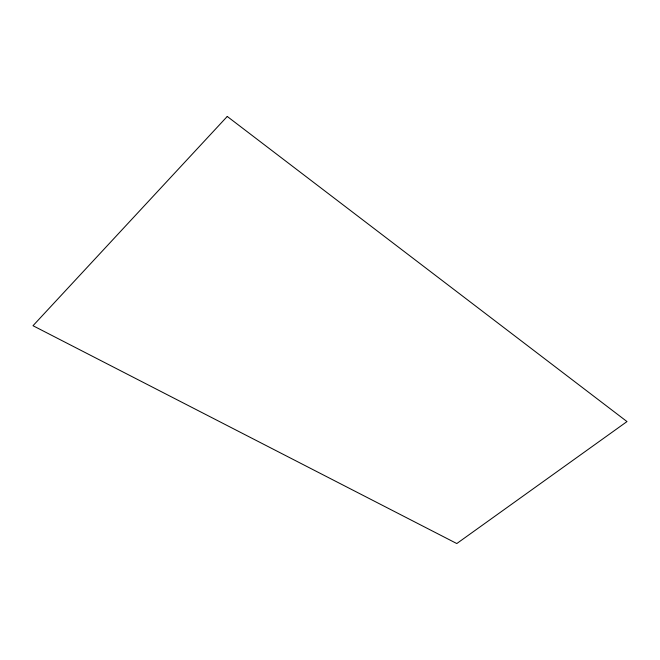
<?xml version="1.0" encoding="UTF-8"?>
<svg xmlns="http://www.w3.org/2000/svg" width="660" height="660" viewBox="0 0 660 660"><rect width="100%" height="100%" fill="white"/><g stroke="black" fill="none" stroke-linecap="round" stroke-linejoin="round"><path stroke-width="0.99" d="M227.246 116.457L33 325.718L456.794 543.543L627 421.575L227.246 116.457"/></g></svg>
